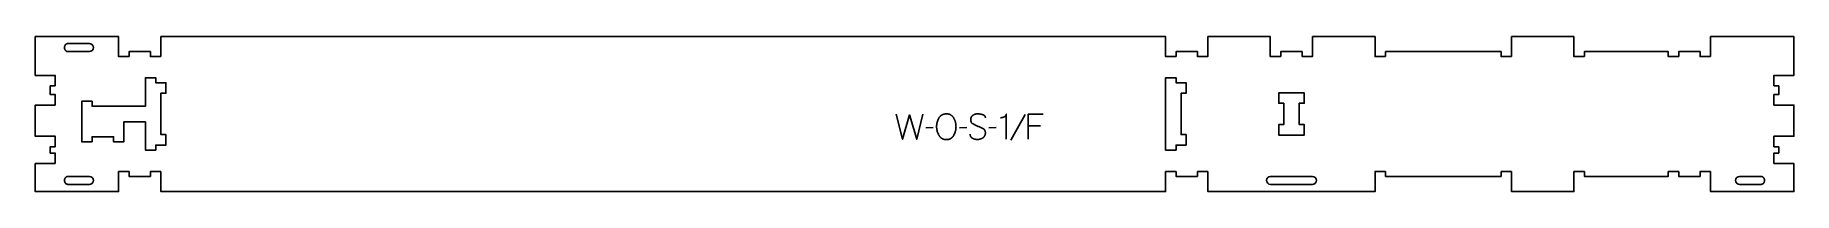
# Model space of a CAD drawing. Extents: x -1026 to 1073, y -93 to 93.
import ezdxf

# ---------------------------------------------------------------- set-up
doc = ezdxf.new("R2010")
doc.units = 0
for name, color, linetype in [('1_ANYTOOL_1MMDEEP_LABELS_S', 2, 'CONTINUOUS'), ('3_ANYTOOL_CUTTHROUGH_INSID', 4, 'CONTINUOUS'), ('4_ANYTOOL_CUTTHROUGH_OUTSI', 5, 'CONTINUOUS')]:
    doc.layers.add(name, color=color, linetype=linetype)

msp = doc.modelspace()

# ---------------------------------------------------------------- linework, layer by layer
at = {"layer": '1_ANYTOOL_1MMDEEP_LABELS_S'}
for p, q in [((45.6, -16.1), (36.9, -16.2)), ((85.7, -16.1), (76.9, -16.2)), ((120.7, -16.1), (111.9, -16.2)), ((155.6, -0.5), (138.4, -31.2)), ((173.7, -14), (159.2, -14))]:
    msp.add_line(p, q, dxfattribs=at)
msp.add_lwpolyline([(61.7, 0.3), (62.1, 0.3), (62.5, 0.3), (62.8, 0.3), (63, 0.3), (63.2, 0.2), (63.3, 0.2), (63.5, 0.2), (63.7, 0.2), (63.8, 0.1), (64, 0.1), (64.2, 0.1), (64.3, 0), (64.5, 0), (64.6, -0.1), (64.8, -0.1), (65, -0.2), (65.1, -0.2), (65.3, -0.3), (65.4, -0.4), (65.6, -0.4), (65.7, -0.5), (65.9, -0.6), (66, -0.6), (66.1, -0.7), (66.3, -0.8), (66.4, -0.9), (66.5, -1), (66.7, -1.1), (67.1, -1.3), (67.3, -1.5), (67.6, -1.7), (67.8, -1.9), (68.1, -2.1), (68.3, -2.4), (68.5, -2.6), (68.7, -2.8), (68.9, -3.1), (69.1, -3.3), (69.3, -3.5), (69.5, -3.8), (69.7, -4.1), (69.9, -4.3), (70.1, -4.6), (70.4, -5.2), (70.6, -5.5), (70.7, -5.8), (70.9, -6.1), (71, -6.4), (71.2, -6.7), (71.3, -7), (71.4, -7.3), (71.5, -7.6), (71.7, -7.9), (71.8, -8.2), (71.9, -8.6), (72, -8.9), (72.1, -9.2), (72.1, -9.6), (72.4, -10.6), (72.5, -11.3), (72.6, -11.9), (72.7, -12.6), (72.8, -13.2), (72.8, -13.9), (72.8, -14.5), (72.9, -15.2), (72.8, -15.8), (72.8, -16.4), (72.8, -17.1), (72.7, -17.7), (72.6, -18.4), (72.5, -19), (72.3, -19.6), (72.2, -20.3), (72, -20.9), (71.8, -21.5), (71.5, -22.2), (71.3, -22.8), (71, -23.5), (70.7, -24.1), (70.4, -24.7), (70.1, -25.4), (69.9, -25.7), (69.7, -26), (69.5, -26.3), (69.3, -26.6), (69.1, -26.8), (68.9, -27.1), (68.7, -27.4), (68.5, -27.6), (68.4, -27.7), (68.3, -27.8), (68.2, -28), (68, -28.1), (67.9, -28.2), (67.8, -28.3), (67.7, -28.4), (67.6, -28.5), (67.4, -28.6), (67.3, -28.7), (67.2, -28.8), (67.1, -28.9), (66.9, -28.9), (66.8, -29), (66.7, -29.1), (66.5, -29.2), (66.4, -29.3), (66.2, -29.4), (66.1, -29.4), (66, -29.5), (65.8, -29.6), (65.7, -29.6), (65.5, -29.7), (65.4, -29.8), (65.2, -29.8), (65.1, -29.9), (64.9, -29.9), (64.8, -30), (64.5, -30.1), (64.1, -30.2), (63.8, -30.2), (63.5, -30.3), (63.2, -30.3), (62.8, -30.4), (62.5, -30.4), (62.1, -30.5), (61.7, -30.5), (61.4, -30.5), (61, -30.5), (60.6, -30.5), (60.2, -30.4), (59.9, -30.4), (59.5, -30.3), (59.2, -30.3), (58.8, -30.2), (58.5, -30.1), (58.2, -30.1), (57.8, -30), (57.7, -29.9), (57.5, -29.9), (57.4, -29.8), (57.2, -29.7), (57.1, -29.7), (56.9, -29.6), (56.8, -29.5), (56.6, -29.5), (56.5, -29.4), (56.3, -29.3), (56.2, -29.3), (56, -29.2), (55.9, -29.1), (55.8, -29), (55.6, -28.9), (55.5, -28.8), (55.4, -28.7), (55.2, -28.6), (55.1, -28.5), (55, -28.4), (54.9, -28.3), (54.7, -28.2), (54.6, -28.1), (54.5, -28), (54.4, -27.9), (54.2, -27.8), (54.1, -27.7), (54, -27.6), (53.9, -27.4), (53.8, -27.3), (53.6, -27), (53.4, -26.8), (53.2, -26.5), (53, -26.2), (52.8, -25.9), (52.6, -25.6), (52.4, -25.3), (52.1, -24.6), (51.8, -24), (51.5, -23.3), (51.2, -22.7), (51, -22), (50.7, -21.4), (50.5, -20.7), (50.4, -20.1), (50.2, -19.4), (50.1, -18.8), (49.9, -18.1), (49.8, -17.5), (49.8, -16.8), (49.7, -16.2), (49.7, -15.5), (49.7, -14.9), (49.7, -14.2), (49.7, -13.5), (49.8, -12.8), (49.9, -12.1), (50, -11.5), (50.1, -10.8), (50.2, -10.1), (50.4, -9.5), (50.6, -8.8), (50.8, -8.2), (51, -7.6), (51.3, -6.9), (51.6, -6.3), (51.9, -5.7), (52.2, -5.1), (52.5, -4.5), (52.7, -4.2), (52.9, -3.9), (53.1, -3.6), (53.3, -3.4), (53.5, -3.1), (53.8, -2.9), (54, -2.6), (54.2, -2.4), (54.3, -2.3), (54.4, -2.2), (54.6, -2.1), (54.7, -1.9), (54.8, -1.8), (54.9, -1.7), (55.1, -1.6), (55.2, -1.5), (55.3, -1.5), (55.5, -1.4), (55.6, -1.3), (55.7, -1.2), (55.9, -1.1), (56, -1), (56.2, -0.9), (56.3, -0.9), (56.4, -0.8), (56.6, -0.7), (56.9, -0.6), (57.2, -0.5), (57.5, -0.3), (57.8, -0.2), (58.1, -0.1), (58.5, 0), (58.8, 0), (59.1, 0.1), (59.5, 0.2), (59.8, 0.2), (60.2, 0.3), (60.6, 0.3), (60.9, 0.3), (61.3, 0.3)], close=True, dxfattribs=at)
for points in [[(107.9, -4.6), (107.9, -4.4), (107.9, -4.3), (107.9, -4.2), (107.9, -4.1), (107.9, -4), (107.9, -3.9), (107.9, -3.9), (107.8, -3.8), (107.8, -3.7), (107.8, -3.6), (107.8, -3.5), (107.8, -3.4), (107.8, -3.4), (107.7, -3.3), (107.7, -3.2), (107.7, -3.1), (107.7, -3), (107.6, -3), (107.6, -2.9), (107.6, -2.8), (107.5, -2.7), (107.5, -2.7), (107.5, -2.6), (107.4, -2.5), (107.4, -2.5), (107.3, -2.4), (107.3, -2.3), (107.2, -2.3), (107.2, -2.2), (107.1, -2.1), (107.1, -2.1), (107, -2), (107, -1.9), (106.9, -1.9), (106.9, -1.8), (106.8, -1.8), (106.8, -1.7), (106.7, -1.7), (106.6, -1.6), (106.6, -1.5), (106.5, -1.5), (106.4, -1.4), (106.4, -1.4), (106.3, -1.3), (106.2, -1.3), (106.1, -1.2), (106.1, -1.2), (106, -1.2), (105.9, -1.1), (105.8, -1.1), (105.7, -1), (105.6, -0.9), (105.4, -0.9), (105.2, -0.8), (105, -0.7), (104.8, -0.7), (104.6, -0.6), (103.8, -0.4), (103, -0.2), (102.2, 0), (101.5, 0.1), (101.1, 0.2), (100.7, 0.2), (100.3, 0.3), (100, 0.3), (99.6, 0.3), (99.2, 0.3), (98.9, 0.3), (98.5, 0.3), (98.3, 0.3), (98.1, 0.3), (97.9, 0.3), (97.8, 0.3), (97.6, 0.3), (97.4, 0.3), (97.2, 0.3), (97, 0.2), (96.8, 0.2), (96.6, 0.2), (96.5, 0.1), (96.3, 0.1), (96.1, 0), (95.9, 0), (95.7, -0.1), (95.6, -0.1), (95.4, -0.2), (95.2, -0.2), (95, -0.3), (94.9, -0.4), (94.7, -0.5), (94.5, -0.5), (94.4, -0.6), (94.2, -0.7), (94, -0.8), (93.9, -0.9), (93.7, -1), (93.5, -1.1), (93.4, -1.2), (93.2, -1.3), (93.1, -1.4), (92.9, -1.5), (92.8, -1.6), (92.6, -1.7), (92.5, -1.9), (92.3, -2), (92.2, -2.1), (92.1, -2.2), (91.9, -2.4), (91.8, -2.5), (91.7, -2.6), (91.6, -2.8), (91.5, -2.9), (91.4, -3.1), (91.3, -3.2), (91.2, -3.4), (91.1, -3.5), (91.1, -3.7), (91, -3.9), (90.9, -4), (90.8, -4.2), (90.8, -4.4), (90.7, -4.5), (90.7, -4.7), (90.6, -4.9), (90.6, -5.1), (90.5, -5.3), (90.5, -5.5), (90.5, -5.7), (90.5, -5.9), (90.5, -6.1), (90.4, -6.3), (90.4, -6.5), (90.4, -6.7), (90.4, -6.9), (90.4, -7.1), (90.5, -7.3), (90.5, -7.5), (90.5, -7.7), (90.5, -7.9), (90.6, -8.1), (90.6, -8.3), (90.7, -8.5), (90.7, -8.7), (90.8, -8.8), (90.8, -9), (90.9, -9.1), (90.9, -9.2), (90.9, -9.3), (91, -9.4), (91, -9.4), (91.1, -9.5), (91.1, -9.6), (91.1, -9.7), (91.2, -9.8), (91.2, -9.8), (91.3, -9.9), (91.3, -10), (91.4, -10.1), (91.4, -10.1), (91.5, -10.2), (91.5, -10.3), (91.6, -10.4), (91.6, -10.4), (91.7, -10.5), (91.8, -10.6), (91.8, -10.6), (91.9, -10.7), (92, -10.8), (92, -10.8), (92.2, -11), (92.3, -11.1), (92.4, -11.2), (92.6, -11.3), (92.8, -11.4), (92.9, -11.5), (93.1, -11.6), (93.3, -11.7), (94, -12.1), (94.7, -12.5), (95.5, -12.9), (96.2, -13.2), (97, -13.6), (97.8, -13.9), (98.6, -14.3), (99.4, -14.6), (100.3, -14.9), (101.1, -15.2), (101.8, -15.5), (102.6, -15.9), (103.4, -16.3), (104.1, -16.7), (104.8, -17.1), (105.5, -17.5), (105.6, -17.6), (105.8, -17.7), (106, -17.8), (106, -17.9), (106.1, -17.9), (106.2, -18), (106.2, -18.1), (106.3, -18.1), (106.4, -18.2), (106.4, -18.3), (106.5, -18.3), (106.6, -18.4), (106.6, -18.5), (106.7, -18.5), (106.8, -18.6), (106.8, -18.7), (106.9, -18.8), (106.9, -18.8), (107, -18.9), (107, -19), (107.1, -19.1), (107.1, -19.1), (107.2, -19.2), (107.2, -19.3), (107.3, -19.4), (107.3, -19.5), (107.3, -19.5), (107.4, -19.6), (107.4, -19.7), (107.5, -19.8), (107.5, -19.9), (107.5, -20), (107.6, -20.1), (107.6, -20.1), (107.6, -20.2), (107.6, -20.3), (107.7, -20.4), (107.7, -20.6), (107.8, -20.8), (107.8, -21), (107.8, -21.2), (107.9, -21.4), (107.9, -21.6), (107.9, -21.8), (107.9, -22), (107.9, -22.2), (107.9, -22.5), (107.9, -22.7), (107.9, -22.9), (107.9, -23.2), (107.8, -23.4), (107.8, -23.6), (107.8, -23.8), (107.7, -24), (107.7, -24.3), (107.6, -24.5), (107.6, -24.7), (107.5, -24.9), (107.4, -25.1), (107.4, -25.3), (107.3, -25.5), (107.2, -25.6), (107.1, -25.8), (107, -26), (106.9, -26.2), (106.8, -26.4), (106.7, -26.5), (106.6, -26.7), (106.5, -26.9), (106.4, -27), (106.2, -27.2), (106.1, -27.3), (106, -27.5), (105.8, -27.6), (105.7, -27.7), (105.5, -27.9), (105.4, -28), (105.2, -28.1), (105, -28.3), (104.9, -28.4), (104.7, -28.5), (104.3, -28.7), (104, -28.9), (103.6, -29.1), (103.2, -29.3), (102.9, -29.5), (102.5, -29.6), (102.1, -29.7), (101.9, -29.8), (101.7, -29.9), (101.5, -29.9), (101.3, -30), (101.1, -30), (100.9, -30.1), (100.7, -30.1), (100.5, -30.1), (100.1, -30.2), (99.7, -30.3), (99.3, -30.3), (98.9, -30.3), (98.5, -30.3), (98.1, -30.3), (97.7, -30.3), (97.3, -30.3), (96.9, -30.3), (96.5, -30.2), (96.1, -30.1), (95.7, -30.1), (95.3, -30), (94.9, -29.9), (94.6, -29.8), (94.2, -29.6), (93.8, -29.5), (93.5, -29.3), (93.1, -29.2), (92.8, -29), (92.4, -28.8), (92.3, -28.7), (92.1, -28.6), (92, -28.5), (91.8, -28.4), (91.7, -28.3), (91.5, -28.2), (91.4, -28), (91.2, -27.9), (91.1, -27.8), (91, -27.7), (90.9, -27.5), (90.8, -27.4), (90.7, -27.3), (90.7, -27.3), (90.6, -27.2), (90.6, -27.1), (90.5, -27.1), (90.5, -27), (90.4, -26.9), (90.4, -26.8), (90.3, -26.8), (90.3, -26.7), (90.3, -26.6), (90.2, -26.5), (90.2, -26.5), (90.2, -26.4), (90.1, -26.3), (90.1, -26.2), (90.1, -26.2), (90, -26.1), (90, -26), (90, -25.9), (89.9, -25.7), (89.9, -25.6), (89.8, -25.4), (89.8, -25.2), (89.8, -25.1), (89.7, -24.9), (89.7, -24.7), (89.7, -24.5), (89.7, -24.3), (89.7, -24.1)], [(132.9, -30), (132.9, 0), (132.8, -0.1), (132.8, -0.3), (132.8, -0.4), (132.8, -0.5), (132.7, -0.7), (132.7, -0.8), (132.6, -1), (132.6, -1.1), (132.5, -1.2), (132.5, -1.3), (132.4, -1.4), (132.4, -1.5), (132.4, -1.5), (132.3, -1.6), (132.3, -1.6), (132.3, -1.7), (132.2, -1.8), (132.2, -1.8), (132.2, -1.9), (132.1, -1.9), (132.1, -2), (132.1, -2), (132, -2.1), (132, -2.1), (131.9, -2.2), (131.9, -2.2), (131.8, -2.3), (131.8, -2.3), (131.7, -2.4), (131.7, -2.4), (131.6, -2.5), (131.5, -2.6), (131.4, -2.7), (131.3, -2.8), (131.2, -2.9), (131, -3), (130.9, -3), (130.8, -3.1), (130.7, -3.2), (130.5, -3.3), (130.4, -3.3), (130.2, -3.4), (130, -3.5), (129.7, -3.6), (129.4, -3.7), (129.1, -3.8), (128.8, -3.9), (128.5, -4), (128.3, -4), (128, -4.1), (127.7, -4.1), (127.5, -4.2), (127.2, -4.2), (126.9, -4.3), (126.7, -4.3), (126.4, -4.3), (126.1, -4.3), (125.9, -4.3)], [(1.3, 0), (9, -30), (17.4, -0.9), (25.9, -30), (33.4, 0)], [(176.8, 0), (159.2, 0), (159.2, -30)]]:
    msp.add_lwpolyline(points, dxfattribs=at)
at = {"layer": '3_ANYTOOL_CUTTHROUGH_INSID'}
for points in [[(-961.7, 84.4), (-987.4, 84.4), (-987.5, 84.4), (-987.6, 84.4), (-987.7, 84.4), (-987.8, 84.4), (-987.9, 84.4), (-988, 84.4), (-988.1, 84.4), (-988.2, 84.4), (-988.3, 84.3), (-988.4, 84.3), (-988.5, 84.3), (-988.6, 84.2), (-988.7, 84.2), (-988.8, 84.2), (-988.9, 84.1), (-989, 84.1), (-989.1, 84), (-989.2, 84), (-989.3, 83.9), (-989.4, 83.9), (-989.4, 83.8), (-989.5, 83.8), (-989.6, 83.7), (-989.7, 83.6), (-989.8, 83.6), (-989.9, 83.5), (-990, 83.4), (-990, 83.3), (-990.1, 83.3), (-990.2, 83.2), (-990.3, 83.1), (-990.3, 83), (-990.4, 82.9), (-990.5, 82.8), (-990.5, 82.7), (-990.6, 82.6), (-990.7, 82.5), (-990.7, 82.4), (-990.8, 82.3), (-990.8, 82.2), (-990.9, 82.1), (-990.9, 82), (-991, 81.9), (-991, 81.8), (-991.1, 81.7), (-991.1, 81.6), (-991.1, 81.5), (-991.2, 81.4), (-991.2, 81.3), (-991.2, 81.2), (-991.3, 81.1), (-991.3, 81), (-991.3, 80.9), (-991.3, 80.8), (-991.4, 80.6), (-991.4, 80.5), (-991.4, 80.4), (-991.4, 80.3), (-991.4, 80.2), (-991.4, 80.1), (-991.4, 80), (-991.4, 79.9), (-991.4, 79.8), (-991.4, 79.7), (-991.4, 79.6), (-991.4, 79.5), (-991.4, 79.4), (-991.4, 79.3), (-991.4, 79.2), (-991.4, 79), (-991.4, 78.9), (-991.4, 78.8), (-991.4, 78.7), (-991.3, 78.6), (-991.3, 78.5), (-991.3, 78.4), (-991.3, 78.3), (-991.2, 78.2), (-991.2, 78.1), (-991.2, 78), (-991.1, 77.9), (-991.1, 77.8), (-991.1, 77.6), (-991, 77.5), (-991, 77.4), (-990.9, 77.3), (-990.9, 77.2), (-990.8, 77.1), (-990.8, 77), (-990.7, 76.9), (-990.7, 76.8), (-990.6, 76.7), (-990.5, 76.6), (-990.5, 76.6), (-990.4, 76.5), (-990.3, 76.4), (-990.3, 76.3), (-990.2, 76.2), (-990.1, 76.1), (-990, 76), (-990, 76), (-989.9, 75.9), (-989.8, 75.8), (-989.7, 75.7), (-989.6, 75.7), (-989.5, 75.6), (-989.4, 75.6), (-989.4, 75.5), (-989.3, 75.4), (-989.2, 75.4), (-989.1, 75.3), (-989, 75.3), (-988.9, 75.2), (-988.8, 75.2), (-988.7, 75.2), (-988.6, 75.1), (-988.5, 75.1), (-988.4, 75.1), (-988.3, 75), (-988.2, 75), (-988.1, 75), (-988, 75), (-987.9, 75), (-987.8, 75), (-987.7, 74.9), (-987.6, 74.9), (-987.5, 74.9), (-987.4, 74.9), (-961.7, 74.9, 1)], [(-961.7, -84.1, 1), (-961.7, -74.6), (-987.4, -74.6), (-987.5, -74.6), (-987.6, -74.6), (-987.7, -74.6), (-987.8, -74.6), (-987.9, -74.6), (-988, -74.6), (-988.1, -74.6), (-988.2, -74.6), (-988.3, -74.7), (-988.4, -74.7), (-988.5, -74.7), (-988.6, -74.8), (-988.7, -74.8), (-988.8, -74.8), (-988.9, -74.9), (-989, -74.9), (-989.1, -75), (-989.2, -75), (-989.3, -75.1), (-989.4, -75.1), (-989.4, -75.2), (-989.5, -75.2), (-989.6, -75.3), (-989.7, -75.4), (-989.8, -75.4), (-989.9, -75.5), (-990, -75.6), (-990, -75.7), (-990.1, -75.7), (-990.2, -75.8), (-990.3, -75.9), (-990.3, -76), (-990.4, -76.1), (-990.5, -76.2), (-990.5, -76.3), (-990.6, -76.4), (-990.7, -76.5), (-990.7, -76.6), (-990.8, -76.7), (-990.8, -76.8), (-990.9, -76.9), (-990.9, -77), (-991, -77.1), (-991, -77.2), (-991.1, -77.3), (-991.1, -77.4), (-991.1, -77.5), (-991.2, -77.6), (-991.2, -77.7), (-991.2, -77.8), (-991.3, -77.9), (-991.3, -78), (-991.3, -78.1), (-991.3, -78.2), (-991.4, -78.4), (-991.4, -78.5), (-991.4, -78.6), (-991.4, -78.7), (-991.4, -78.8), (-991.4, -78.9), (-991.4, -79), (-991.4, -79.1), (-991.4, -79.2), (-991.4, -79.3), (-991.4, -79.4), (-991.4, -79.5), (-991.4, -79.6), (-991.4, -79.7), (-991.4, -79.8), (-991.4, -80), (-991.4, -80.1), (-991.4, -80.2), (-991.4, -80.3), (-991.3, -80.4), (-991.3, -80.5), (-991.3, -80.6), (-991.3, -80.7), (-991.2, -80.8), (-991.2, -80.9), (-991.2, -81), (-991.1, -81.1), (-991.1, -81.2), (-991.1, -81.4), (-991, -81.5), (-991, -81.6), (-990.9, -81.7), (-990.9, -81.8), (-990.8, -81.9), (-990.8, -82), (-990.7, -82.1), (-990.7, -82.2), (-990.6, -82.3), (-990.5, -82.4), (-990.5, -82.4), (-990.4, -82.5), (-990.3, -82.6), (-990.3, -82.7), (-990.2, -82.8), (-990.1, -82.9), (-990, -83), (-990, -83), (-989.9, -83.1), (-989.8, -83.2), (-989.7, -83.3), (-989.6, -83.3), (-989.5, -83.4), (-989.4, -83.4), (-989.4, -83.5), (-989.3, -83.6), (-989.2, -83.6), (-989.1, -83.7), (-989, -83.7), (-988.9, -83.8), (-988.8, -83.8), (-988.7, -83.8), (-988.6, -83.9), (-988.5, -83.9), (-988.4, -83.9), (-988.3, -84), (-988.2, -84), (-988.1, -84), (-988, -84), (-987.9, -84), (-987.8, -84), (-987.7, -84.1), (-987.6, -84.1), (-987.5, -84.1), (-987.4, -84.1)], [(448.3, -84.1), (498.3, -84.1, 1), (498.3, -74.6), (448.3, -74.6, 1)], [(1008.3, -84.1), (1034.1, -84.1), (1034.2, -84.1), (1034.2, -84.1), (1034.3, -84.1), (1034.4, -84), (1034.5, -84), (1034.6, -84), (1034.7, -84), (1034.8, -84), (1034.9, -84), (1035, -83.9), (1035.1, -83.9), (1035.2, -83.9), (1035.3, -83.8), (1035.4, -83.8), (1035.5, -83.8), (1035.6, -83.7), (1035.7, -83.7), (1035.8, -83.6), (1035.9, -83.6), (1036, -83.5), (1036.1, -83.4), (1036.2, -83.4), (1036.2, -83.3), (1036.3, -83.3), (1036.4, -83.2), (1036.5, -83.1), (1036.6, -83), (1036.7, -83), (1036.7, -82.9), (1036.8, -82.8), (1036.9, -82.7), (1037, -82.6), (1037, -82.5), (1037.1, -82.4), (1037.2, -82.4), (1037.2, -82.3), (1037.3, -82.2), (1037.3, -82.1), (1037.4, -82), (1037.5, -81.9), (1037.5, -81.8), (1037.6, -81.7), (1037.6, -81.6), (1037.6, -81.5), (1037.7, -81.4), (1037.7, -81.2), (1037.8, -81.1), (1037.8, -81), (1037.8, -80.9), (1037.9, -80.8), (1037.9, -80.7), (1037.9, -80.6), (1037.9, -80.5), (1038, -80.4), (1038, -80.3), (1038, -80.2), (1038, -80.1), (1038, -80), (1038, -79.8), (1038, -79.7), (1038.1, -79.6), (1038.1, -79.5), (1038.1, -79.4), (1038.1, -79.3), (1038.1, -79.2), (1038.1, -79.1), (1038.1, -79), (1038, -78.9), (1038, -78.8), (1038, -78.7), (1038, -78.6), (1038, -78.5), (1038, -78.4), (1038, -78.2), (1037.9, -78.1), (1037.9, -78), (1037.9, -77.9), (1037.9, -77.8), (1037.8, -77.7), (1037.8, -77.6), (1037.8, -77.5), (1037.7, -77.4), (1037.7, -77.3), (1037.6, -77.2), (1037.6, -77.1), (1037.6, -77), (1037.5, -76.9), (1037.5, -76.8), (1037.4, -76.7), (1037.3, -76.6), (1037.3, -76.5), (1037.2, -76.4), (1037.2, -76.3), (1037.1, -76.2), (1037, -76.1), (1037, -76), (1036.9, -75.9), (1036.8, -75.8), (1036.7, -75.7), (1036.7, -75.7), (1036.6, -75.6), (1036.5, -75.5), (1036.4, -75.4), (1036.3, -75.4), (1036.2, -75.3), (1036.2, -75.2), (1036.1, -75.2), (1036, -75.1), (1035.9, -75.1), (1035.8, -75), (1035.7, -75), (1035.6, -74.9), (1035.5, -74.9), (1035.4, -74.8), (1035.3, -74.8), (1035.2, -74.8), (1035.1, -74.7), (1035, -74.7), (1034.9, -74.7), (1034.8, -74.6), (1034.7, -74.6), (1034.6, -74.6), (1034.5, -74.6), (1034.4, -74.6), (1034.3, -74.6), (1034.2, -74.6), (1034.2, -74.6), (1034.1, -74.6), (1008.3, -74.6, 1)]]:
    msp.add_lwpolyline(points, format="xyb", close=True, dxfattribs=at)
for points in [[(-882.4, -43), (-882.4, -37), (-870.4, -37), (-870.4, -24.5), (-876.4, -24.5), (-876.4, 25), (-870.4, 25), (-870.4, 37.5), (-882.4, 37.5), (-882.4, 43.5), (-894.9, 43.5), (-894.9, 9.5), (-958.4, 9.5), (-958.4, 15.5), (-970.9, 15.5), (-970.9, -33), (-958.4, -33), (-958.4, -27), (-932.9, -27), (-932.9, -33), (-920.4, -33), (-920.4, -9), (-894.9, -9), (-894.9, -43)], [(323.1, -43), (335.6, -43), (335.6, -37), (347.6, -37), (347.6, -24.5), (341.6, -24.5), (341.6, 25), (347.6, 25), (347.6, 37.5), (335.6, 37.5), (335.6, 43.5), (323.1, 43.5)], [(464.1, 13), (464.1, -12.5), (458.1, -12.5), (458.1, -25), (488.6, -25), (488.6, -12.5), (482.6, -12.5), (482.6, 13), (488.6, 13), (488.6, 25.5), (458.1, 25.5), (458.1, 13)]]:
    msp.add_lwpolyline(points, close=True, dxfattribs=at)
at = {"layer": '4_ANYTOOL_CUTTHROUGH_OUTSI'}
msp.add_lwpolyline([(361.1, -74.6), (335.6, -74.6), (335.6, -68.8, 0.414214), (335.3, -68.6), (323.3, -68.6, 0.414214), (323.1, -68.8), (323.1, -92.6), (-876.4, -92.6), (-876.4, -68.8, 0.414214), (-876.7, -68.6), (-888.7, -68.6, 0.414214), (-888.9, -68.8), (-888.9, -74.6), (-914.4, -74.6), (-914.4, -68.8, 0.414214), (-914.7, -68.6), (-926.7, -68.6, 0.414214), (-926.9, -68.8), (-926.9, -92.6), (-1026.4, -92.6), (-1026.4, -59.1), (-1002.7, -59.1, 0.414214), (-1002.4, -58.8), (-1002.4, -46.8, 0.414214), (-1002.7, -46.6), (-1008.4, -46.6), (-1008.4, -39), (-1002.7, -39, 0.414214), (-1002.4, -38.7), (-1002.4, -26.7, 0.414214), (-1002.7, -26.5), (-1026.4, -26.5), (-1026.4, 10.9), (-1002.7, 10.9, 0.414214), (-1002.4, 11.2), (-1002.4, 23.2, 0.414214), (-1002.7, 23.4), (-1008.4, 23.4), (-1008.4, 33.9), (-1002.7, 33.9, 0.414214), (-1002.4, 34.2), (-1002.4, 46.2, 0.414214), (-1002.7, 46.4), (-1026.4, 46.4), (-1026.4, 92.9), (-926.9, 92.9), (-926.9, 69.2, 0.414214), (-926.7, 68.9), (-914.7, 68.9, 0.414214), (-914.4, 69.2), (-914.4, 74.9), (-888.9, 74.9), (-888.9, 69.2, 0.414214), (-888.7, 68.9), (-876.7, 68.9, 0.414214), (-876.4, 69.2), (-876.4, 92.9), (323.1, 92.9), (323.1, 69.2, 0.414214), (323.3, 68.9), (335.3, 68.9, 0.414214), (335.6, 69.2), (335.6, 74.9), (361.1, 74.9), (361.1, 69.2, 0.414214), (361.3, 68.9), (373.3, 68.9, 0.414214), (373.6, 69.2), (373.6, 92.9), (448.1, 92.9), (448.1, 69.2, 0.414214), (448.3, 68.9), (460.3, 68.9, 0.414214), (460.6, 69.2), (460.6, 74.9), (486.1, 74.9), (486.1, 69.2, 0.414214), (486.3, 68.9), (498.3, 68.9, 0.414214), (498.6, 69.2), (498.6, 92.9), (573.1, 92.9), (573.1, 69.2, 0.414214), (573.3, 68.9), (585.3, 68.9, 0.414214), (585.6, 69.2), (585.6, 74.9), (723.6, 74.9), (723.6, 69.2, 0.414214), (723.8, 68.9), (735.8, 68.9, 0.414214), (736.1, 69.2), (736.1, 92.9), (810.6, 92.9), (810.6, 69.2, 0.414214), (810.8, 68.9), (822.8, 68.9, 0.414214), (823.1, 69.2), (823.1, 74.9), (923.1, 74.9), (923.1, 69.2, 0.414214), (923.3, 68.9), (935.3, 68.9, 0.414214), (935.6, 69.2), (935.6, 74.9), (961.1, 74.9), (961.1, 69.2, 0.414214), (961.3, 68.9), (973.3, 68.9, 0.414214), (973.6, 69.2), (973.6, 92.9), (1073.1, 92.9), (1073.1, 46.4), (1049.3, 46.4, 0.414214), (1049.1, 46.2), (1049.1, 34.2, 0.414214), (1049.3, 33.9), (1055.1, 33.9), (1055.1, 23.4), (1049.3, 23.4, 0.414214), (1049.1, 23.2), (1049.1, 11.2, 0.414214), (1049.3, 10.9), (1073.1, 10.9), (1073.1, -26.5), (1049.3, -26.5, 0.414214), (1049.1, -26.7), (1049.1, -38.7, 0.414214), (1049.3, -39), (1055.1, -39), (1055.1, -46.6), (1049.3, -46.6, 0.414214), (1049.1, -46.8), (1049.1, -58.8, 0.414214), (1049.3, -59.1), (1073.1, -59.1), (1073.1, -92.6), (973.6, -92.6), (973.6, -68.8, 0.414214), (973.3, -68.6), (961.3, -68.6, 0.414214), (961.1, -68.8), (961.1, -74.6), (935.6, -74.6), (935.6, -68.8, 0.414214), (935.3, -68.6), (923.3, -68.6, 0.414214), (923.1, -68.8), (923.1, -74.6), (823.1, -74.6), (823.1, -68.8, 0.414214), (822.8, -68.6), (810.8, -68.6, 0.414214), (810.6, -68.8), (810.6, -92.6), (736.1, -92.6), (736.1, -68.8, 0.414214), (735.8, -68.6), (723.8, -68.6, 0.414214), (723.6, -68.8), (723.6, -74.6), (585.6, -74.6), (585.6, -68.8, 0.414214), (585.3, -68.6), (573.3, -68.6, 0.414214), (573.1, -68.8), (573.1, -92.6), (373.6, -92.6), (373.6, -68.8, 0.414214), (373.3, -68.6), (361.3, -68.6, 0.414214), (361.1, -68.8)], format="xyb", close=True, dxfattribs=at)

doc.saveas('drawing.dxf')
